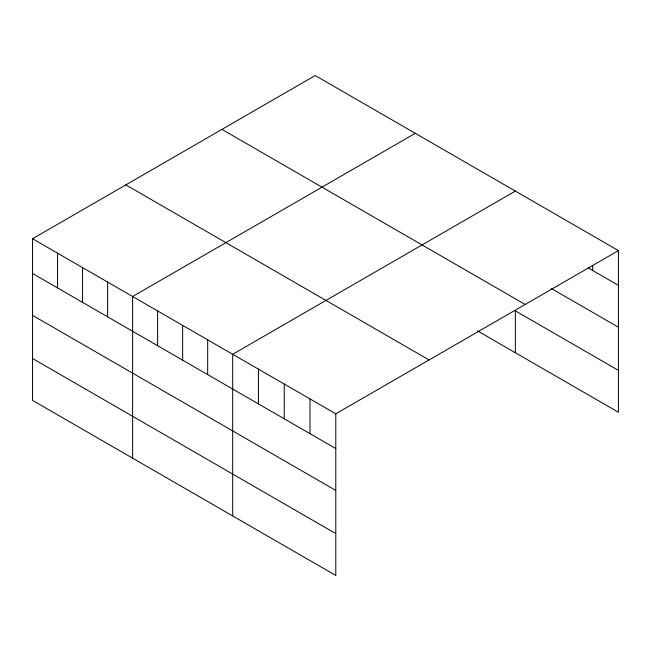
<?xml version="1.0" encoding="UTF-8"?>
<svg xmlns="http://www.w3.org/2000/svg" width="651" height="651" viewBox="0 0 651 651"><rect width="100%" height="100%" fill="white"/><g stroke="black" fill="none" stroke-linecap="round" stroke-linejoin="round"><path stroke-width="0.98" d="M32.55 238.738L335.786 413.8L335.786 575.46L32.55 400.389L32.55 238.738L315.214 75.54L618.45 250.611L618.45 412.262L477.395 330.83M415.281 133.309L132.617 296.506L132.617 458.166M515.348 191.085L232.684 354.282L232.684 515.942M335.786 413.8L618.45 250.611M588.382 268L618.45 285.366M551.438 288.548L618.45 327.241M221.934 129.394L525.17 304.465M618.45 370.386L515.348 310.861L515.348 352.744M125.83 184.876L429.066 359.946M32.55 273.493L335.786 448.563M32.55 315.369L335.786 490.439M32.55 358.514L335.786 533.584M592.679 265.518L592.679 270.482M310.006 398.925L310.006 433.68M284.235 384.041L284.235 418.796M258.455 369.158L258.455 403.913M207.669 339.838L207.669 374.594M182.646 325.394L182.646 360.149M157.632 310.95L157.632 345.705M107.602 282.062L107.602 316.817M82.579 267.618L82.579 302.373M57.565 253.174L57.565 287.929"/></g></svg>
